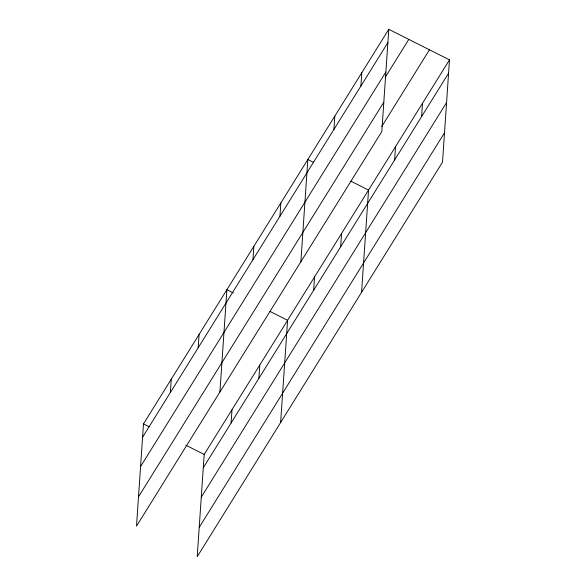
<?xml version="1.0" encoding="UTF-8"?>
<svg xmlns="http://www.w3.org/2000/svg" width="586" height="586" viewBox="0 0 586 586"><rect width="100%" height="100%" fill="white"/><g stroke="black" fill="none" stroke-linecap="round" stroke-linejoin="round"><path stroke-width="0.88" d="M388.782 29.3L143.482 423.89L136.509 526.14L381.816 131.55L388.782 29.3L449.491 59.86L442.518 162.11L197.218 556.7L204.184 454.45L449.491 59.86M170.372 392.503L171.28 379.171M198.171 347.784L199.079 334.445M219.911 391.975L226.885 289.726L233.294 292.956M231.082 423.063L231.99 409.731M252.954 259.657L253.863 246.325M258.88 378.344L259.788 365.012M279.94 216.256L280.848 202.917M280.621 422.543L287.594 320.293L269.963 311.415M300.86 261.766L307.833 159.517L313.444 162.337M313.664 290.216L314.572 276.885M333.91 129.447L334.818 116.109M340.649 246.816L341.557 233.477M360.888 86.039L361.804 72.708M361.569 292.326L368.543 190.076L350.911 181.199M394.612 160.007L395.528 146.668M421.598 116.599L422.506 103.268M142.574 437.222L387.873 42.632M140.567 466.566L385.874 71.975M385.207 77.367L408.816 39.387M138.508 496.796L383.815 102.206M381.757 126.51L429.457 49.773M203.276 467.782L448.583 73.199M201.276 497.126L446.583 102.535M199.218 527.356L444.518 132.773M143.482 423.89L149.086 426.711M185.755 445.17L204.184 454.45"/></g></svg>
